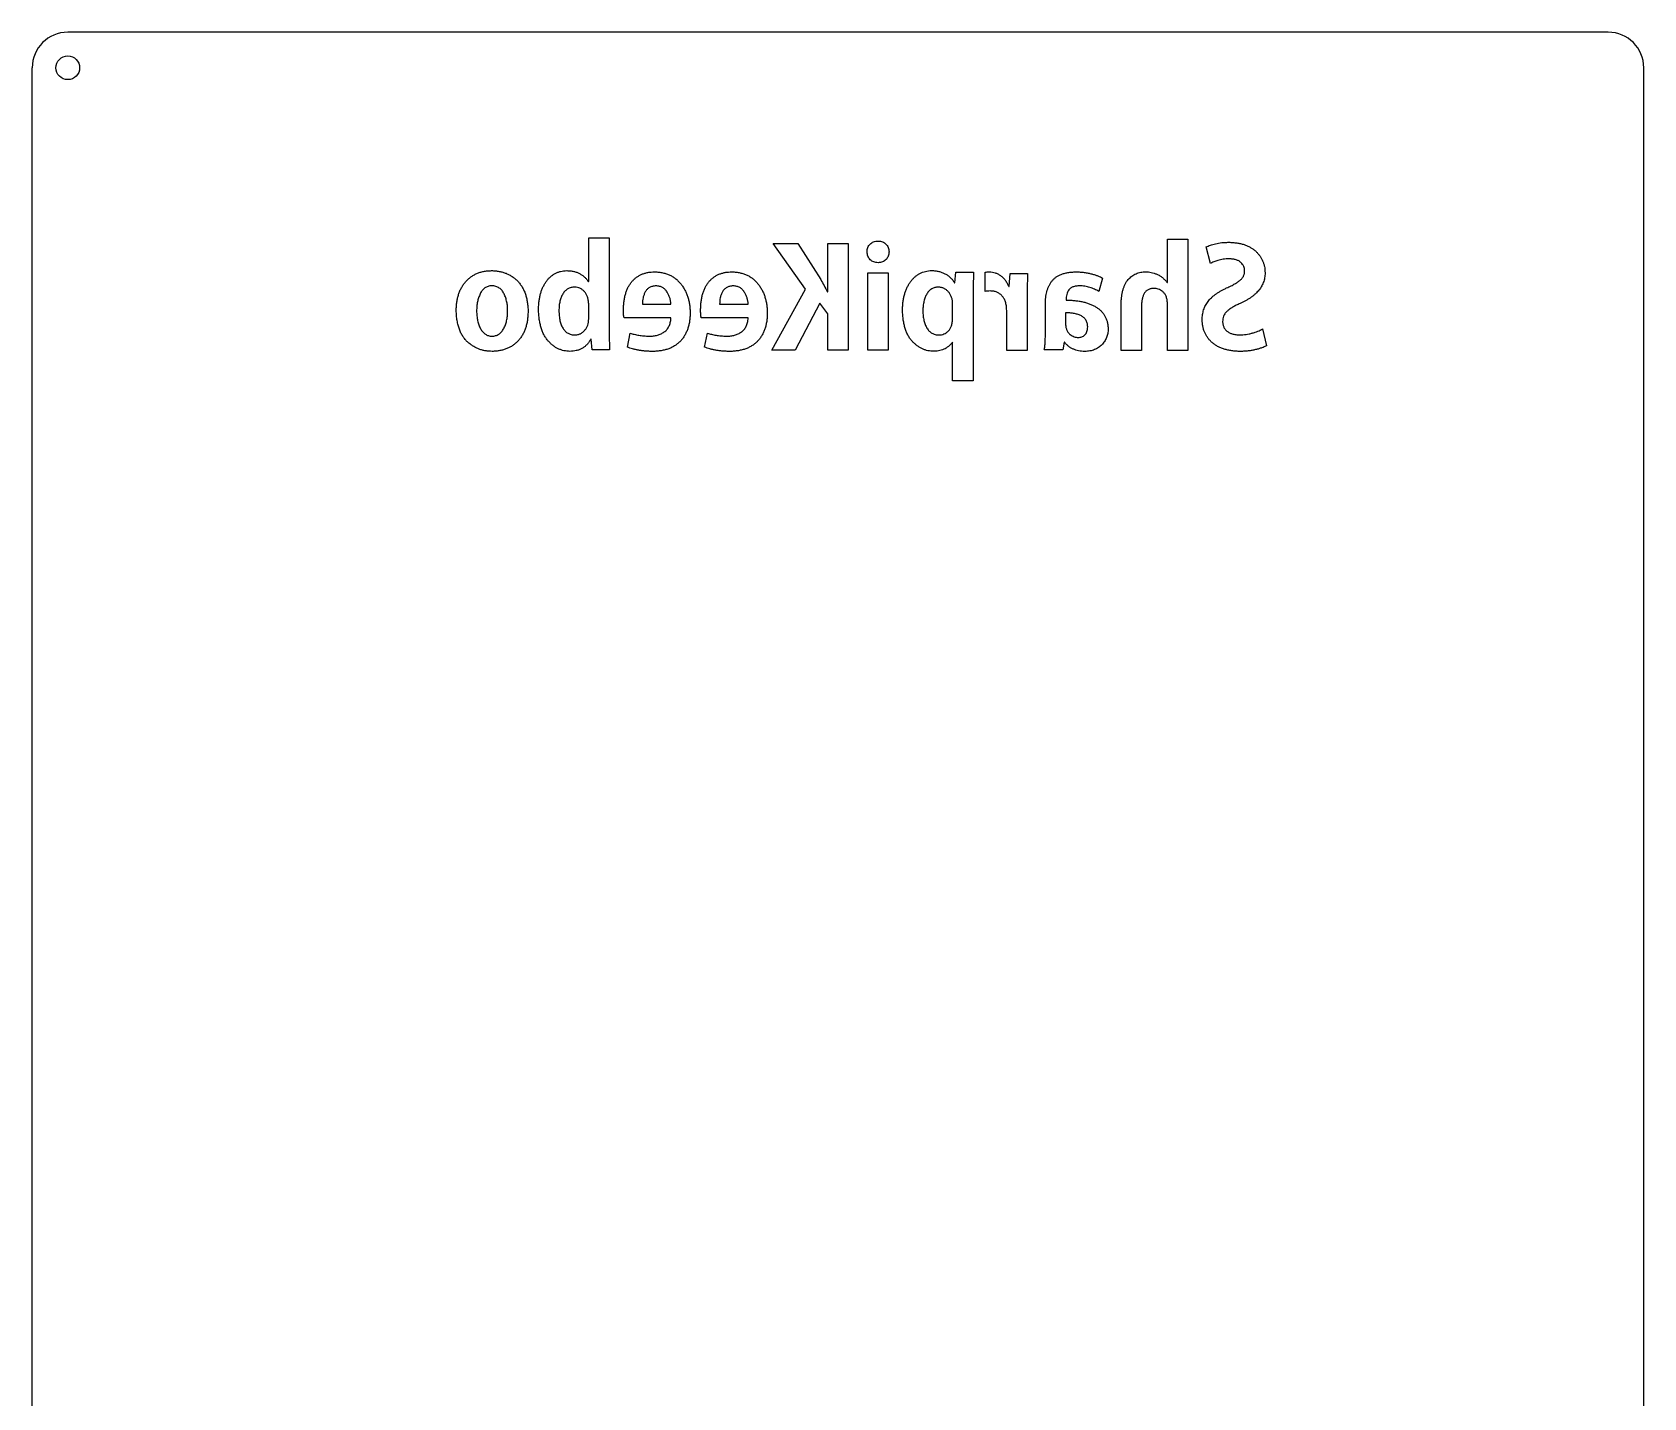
# Model space of a CAD drawing. Header units: millimetres. Extents: x 148 to 216, y -164 to -48.
# Drawn here: x 147.6 to 215.6, y -106 to -48.4 of the extents above; entities that cross this region are included whole.
import ezdxf

# ---------------------------------------------------------------- set-up
doc = ezdxf.new("R2010")
doc.units = ezdxf.units.MM

msp = doc.modelspace()

# ---------------------------------------------------------------- linework, layer by layer
at = {"color": 7, "linetype": 'Continuous', "lineweight": 25}
for p, q in [((214.127, -48.359), (149.093, -48.359)), ((147.593, -162.175), (147.593, -49.859)), ((215.627, -162.175), (215.627, -49.859)), ((171.084, -57.047), (171.946, -57.047)), ((171.084, -58.889), (171.084, -57.047)), ((171.946, -57.047), (171.946, -60.829)), ((195.518, -57.098), (196.38, -57.098)), ((195.518, -58.929), (195.518, -57.098)), ((196.38, -57.098), (196.38, -61.797)), ((178.879, -57.282), (179.911, -57.282)), ((180.239, -59.207), (178.879, -57.282)), ((179.911, -57.282), (180.879, -58.803)), ((181.183, -57.282), (182.045, -57.282)), ((181.183, -59.318), (181.183, -57.282)), ((182.045, -57.282), (182.045, -61.782)), ((182.838, -57.632), (182.837, -57.631)), ((197.332, -58.122), (197.152, -57.426)), ((166.978, -58.425), (166.978, -58.425)), ((186.544, -58.939), (186.584, -58.493)), ((186.584, -58.493), (187.336, -58.493)), ((187.816, -59.302), (187.816, -58.494)), ((171.073, -58.89), (171.084, -58.889)), ((182.867, -61.784), (182.867, -58.518)), ((182.867, -58.518), (183.729, -58.518)), ((183.729, -58.518), (183.729, -61.784)), ((186.533, -58.939), (186.544, -58.939)), ((188.818, -59.101), (188.842, -59.101)), ((188.842, -59.101), (188.877, -58.545)), ((188.877, -58.545), (189.616, -58.545)), ((192.782, -58.741), (192.615, -59.304)), ((195.506, -58.929), (195.518, -58.929)), ((171.084, -60.465), (171.084, -59.823)), ((173.356, -59.834), (174.559, -59.834)), ((176.614, -59.834), (177.817, -59.834)), ((178.814, -61.782), (180.239, -59.207)), ((180.849, -59.792), (179.805, -61.782)), ((181.183, -60.243), (180.849, -59.792)), ((181.166, -59.319), (181.183, -59.318)), ((186.45, -60.44), (186.45, -59.83)), ((187.313, -59.561), (187.312, -63.074)), ((189.594, -59.549), (189.593, -61.794)), ((190.366, -61.028), (190.365, -59.84)), ((193.564, -61.797), (193.564, -59.844)), ((195.518, -61.797), (195.518, -59.815)), ((166.354, -60.124), (166.353, -60.123)), ((174.559, -60.425), (172.576, -60.424)), ((177.817, -60.425), (175.833, -60.424)), ((181.183, -61.782), (181.183, -60.243)), ((188.731, -61.794), (188.731, -60.105)), ((191.218, -60.208), (191.217, -60.679)), ((194.426, -59.914), (194.426, -61.797)), ((172.717, -61.65), (172.839, -61.059)), ((175.975, -61.65), (176.097, -61.059)), ((199.529, -60.883), (199.697, -61.594)), ((171.195, -61.316), (171.177, -61.316)), ((171.235, -61.768), (171.195, -61.316)), ((171.97, -61.768), (171.235, -61.768)), ((179.805, -61.782), (178.814, -61.782)), ((182.045, -61.782), (181.183, -61.782)), ((183.729, -61.784), (182.867, -61.784)), ((186.45, -61.445), (186.439, -61.445)), ((186.45, -63.074), (186.45, -61.445)), ((189.593, -61.794), (188.731, -61.794)), ((191.104, -61.775), (190.318, -61.775)), ((191.158, -61.452), (191.104, -61.775)), ((191.176, -61.452), (191.158, -61.452)), ((194.426, -61.797), (193.564, -61.797)), ((196.38, -61.797), (195.518, -61.797)), ((187.312, -63.074), (186.45, -63.074))]:
    msp.add_line(p, q, dxfattribs=at)
msp.add_circle((149.093, -49.859), 0.5, dxfattribs=at)
for centre, start, end in [((149.093, -49.859), 90, 180), ((214.127, -49.859), 0, 90)]:
    msp.add_arc(centre, 1.5, start, end, dxfattribs=at)
for points, knots in [([(182.837, -57.631), (182.84, -57.599), (182.844, -57.536), (182.868, -57.447), (182.908, -57.368), (182.964, -57.301), (183.032, -57.245), (183.113, -57.205), (183.205, -57.18), (183.27, -57.176), (183.304, -57.174)], [0, 0, 0, 0, 0.132857, 0.256572, 0.375284, 0.49386, 0.613333, 0.734109, 0.861484, 1, 1, 1, 1]), ([(183.304, -58.09), (183.271, -58.089), (183.208, -58.086), (183.118, -58.061), (183.038, -58.021), (182.968, -57.968), (182.912, -57.9), (182.869, -57.821), (182.845, -57.73), (182.84, -57.666), (182.838, -57.632)], [0, 0, 0, 0, 0.133722, 0.258489, 0.377643, 0.497433, 0.616684, 0.736412, 0.8626, 1, 1, 1, 1]), ([(183.304, -57.174), (183.336, -57.176), (183.399, -57.18), (183.489, -57.205), (183.568, -57.245), (183.636, -57.301), (183.692, -57.369), (183.734, -57.447), (183.759, -57.537), (183.762, -57.6), (183.764, -57.632)], [0, 0, 0, 0, 0.134859, 0.259772, 0.380372, 0.500701, 0.620126, 0.740228, 0.865141, 1, 1, 1, 1]), ([(183.764, -57.632), (183.762, -57.664), (183.759, -57.726), (183.733, -57.814), (183.694, -57.893), (183.639, -57.961), (183.571, -58.017), (183.491, -58.059), (183.401, -58.084), (183.337, -58.088), (183.304, -58.09)], [0, 0, 0, 0, 0.1314617, 0.2553346, 0.3744452, 0.4941216, 0.6152712, 0.7364884, 0.8626101, 1, 1, 1, 1]), ([(197.152, -57.426), (197.18, -57.414), (197.238, -57.387), (197.332, -57.35), (197.438, -57.319), (197.552, -57.287), (197.677, -57.262), (197.812, -57.242), (197.956, -57.232), (198.056, -57.23), (198.107, -57.228)], [0, 0, 0, 0, 0.093885, 0.195827, 0.307768, 0.428363, 0.557859, 0.696526, 0.843687, 1, 1, 1, 1]), ([(198.107, -57.228), (198.166, -57.23), (198.28, -57.234), (198.447, -57.253), (198.603, -57.283), (198.749, -57.323), (198.886, -57.374), (199.012, -57.436), (199.128, -57.509), (199.233, -57.594), (199.328, -57.686), (199.409, -57.786), (199.48, -57.891), (199.537, -58.004), (199.581, -58.123), (199.613, -58.249), (199.634, -58.381), (199.637, -58.472), (199.639, -58.518)], [0, 0, 0, 0, 0.07856, 0.152966, 0.223255, 0.290622, 0.355088, 0.417344, 0.478048, 0.537908, 0.596598, 0.653693, 0.709776, 0.765622, 0.821963, 0.879242, 0.938414, 1, 1, 1, 1]), ([(165.492, -60.106), (165.494, -60.044), (165.497, -59.924), (165.517, -59.748), (165.548, -59.582), (165.591, -59.425), (165.647, -59.277), (165.715, -59.139), (165.795, -59.011), (165.887, -58.892), (165.989, -58.785), (166.102, -58.691), (166.224, -58.611), (166.356, -58.546), (166.498, -58.493), (166.65, -58.457), (166.811, -58.432), (166.922, -58.428), (166.978, -58.425)], [0, 0, 0, 0, 0.073261, 0.14286, 0.209835, 0.273946, 0.336119, 0.396786, 0.456509, 0.515879, 0.574536, 0.632231, 0.689508, 0.747621, 0.807004, 0.86857, 0.932724, 1, 1, 1, 1]), ([(166.978, -58.425), (167.034, -58.427), (167.144, -58.43), (167.304, -58.452), (167.455, -58.488), (167.599, -58.536), (167.734, -58.6), (167.862, -58.677), (167.981, -58.768), (168.091, -58.872), (168.191, -58.989), (168.279, -59.119), (168.353, -59.261), (168.414, -59.415), (168.463, -59.581), (168.496, -59.759), (168.52, -59.949), (168.524, -60.08), (168.526, -60.147)], [0, 0, 0, 0, 0.064221, 0.125903, 0.185341, 0.242998, 0.300133, 0.356706, 0.413776, 0.47194, 0.53074, 0.590413, 0.651323, 0.714631, 0.780346, 0.849566, 0.922892, 1, 1, 1, 1]), ([(168.967, -60.071), (168.969, -60.01), (168.972, -59.892), (168.988, -59.72), (169.014, -59.557), (169.05, -59.403), (169.095, -59.259), (169.151, -59.124), (169.217, -58.998), (169.291, -58.882), (169.374, -58.777), (169.465, -58.686), (169.563, -58.608), (169.668, -58.543), (169.781, -58.494), (169.901, -58.456), (170.028, -58.433), (170.115, -58.428), (170.159, -58.426)], [0, 0, 0, 0, 0.080082, 0.155954, 0.228683, 0.297803, 0.364505, 0.428883, 0.490939, 0.551829, 0.61064, 0.667227, 0.722067, 0.77594, 0.830008, 0.884887, 0.941145, 1, 1, 1, 1]), ([(170.159, -58.426), (170.21, -58.428), (170.308, -58.431), (170.45, -58.454), (170.582, -58.493), (170.703, -58.547), (170.812, -58.614), (170.911, -58.694), (170.999, -58.785), (171.048, -58.855), (171.073, -58.89)], [0, 0, 0, 0, 0.14215, 0.2755, 0.402937, 0.525387, 0.645327, 0.762098, 0.88043, 1, 1, 1, 1]), ([(172.553, -60.087), (172.554, -60.022), (172.557, -59.898), (172.575, -59.717), (172.603, -59.547), (172.643, -59.391), (172.693, -59.245), (172.754, -59.112), (172.826, -58.992), (172.909, -58.884), (173.001, -58.788), (173.101, -58.704), (173.211, -58.635), (173.327, -58.576), (173.453, -58.533), (173.586, -58.5), (173.727, -58.481), (173.824, -58.479), (173.874, -58.477)], [0, 0, 0, 0, 0.081666, 0.158619, 0.231204, 0.299484, 0.364182, 0.425956, 0.48515, 0.542606, 0.598547, 0.653696, 0.708351, 0.76302, 0.819081, 0.87681, 0.937015, 1, 1, 1, 1]), ([(173.874, -58.477), (173.932, -58.48), (174.047, -58.486), (174.214, -58.514), (174.37, -58.556), (174.515, -58.613), (174.649, -58.686), (174.773, -58.773), (174.884, -58.876), (174.985, -58.992), (175.074, -59.119), (175.151, -59.255), (175.219, -59.397), (175.271, -59.547), (175.314, -59.703), (175.344, -59.867), (175.364, -60.037), (175.366, -60.153), (175.368, -60.212)], [0, 0, 0, 0, 0.068889, 0.134166, 0.196834, 0.257195, 0.316171, 0.374464, 0.43315, 0.493095, 0.55377, 0.614287, 0.675174, 0.736926, 0.799913, 0.864443, 0.930909, 1, 1, 1, 1]), ([(175.81, -60.087), (175.812, -60.022), (175.815, -59.898), (175.833, -59.717), (175.861, -59.547), (175.901, -59.391), (175.951, -59.245), (176.012, -59.112), (176.084, -58.992), (176.167, -58.884), (176.259, -58.788), (176.359, -58.704), (176.469, -58.635), (176.585, -58.576), (176.71, -58.533), (176.844, -58.5), (176.985, -58.481), (177.082, -58.479), (177.131, -58.477)], [0, 0, 0, 0, 0.081666, 0.158619, 0.231204, 0.299484, 0.364182, 0.425956, 0.48515, 0.542606, 0.598547, 0.653696, 0.708351, 0.76302, 0.819081, 0.87681, 0.937015, 1, 1, 1, 1]), ([(177.131, -58.477), (177.19, -58.48), (177.305, -58.486), (177.472, -58.514), (177.628, -58.556), (177.773, -58.613), (177.907, -58.686), (178.031, -58.773), (178.142, -58.876), (178.243, -58.992), (178.332, -59.119), (178.409, -59.255), (178.476, -59.397), (178.529, -59.547), (178.572, -59.703), (178.602, -59.867), (178.621, -60.037), (178.624, -60.153), (178.625, -60.212)], [0, 0, 0, 0, 0.068889, 0.134166, 0.196834, 0.257195, 0.316171, 0.374464, 0.43315, 0.493095, 0.55377, 0.614287, 0.675174, 0.736926, 0.799913, 0.864443, 0.930909, 1, 1, 1, 1]), ([(184.334, -60.093), (184.335, -60.031), (184.339, -59.911), (184.357, -59.734), (184.385, -59.568), (184.423, -59.411), (184.471, -59.265), (184.529, -59.127), (184.599, -59), (184.678, -58.883), (184.765, -58.777), (184.86, -58.685), (184.96, -58.606), (185.068, -58.541), (185.181, -58.49), (185.302, -58.454), (185.429, -58.429), (185.516, -58.425), (185.56, -58.423)], [0, 0, 0, 0, 0.080485, 0.156885, 0.22987, 0.299426, 0.365962, 0.430282, 0.493055, 0.554162, 0.613354, 0.670222, 0.725165, 0.779197, 0.832775, 0.886904, 0.942575, 1, 1, 1, 1]), ([(185.56, -58.423), (185.613, -58.425), (185.714, -58.429), (185.862, -58.454), (185.999, -58.496), (186.128, -58.552), (186.244, -58.626), (186.352, -58.714), (186.45, -58.818), (186.505, -58.898), (186.533, -58.939)], [0, 0, 0, 0, 0.135869, 0.265291, 0.389339, 0.50946, 0.628691, 0.748649, 0.871725, 1, 1, 1, 1]), ([(187.336, -58.493), (187.333, -58.571), (187.326, -58.733), (187.319, -58.988), (187.315, -59.267), (187.314, -59.46), (187.313, -59.561)], [0, 0, 0, 0, 0.218109, 0.456537, 0.71795, 1, 1, 1, 1]), ([(187.816, -58.494), (187.846, -58.488), (187.91, -58.477), (187.975, -58.477), (188.01, -58.477)], [0, 0, 0, 0, 0.45932, 1, 1, 1, 1]), ([(188.01, -58.477), (188.049, -58.479), (188.129, -58.484), (188.247, -58.514), (188.362, -58.564), (188.476, -58.632), (188.582, -58.72), (188.675, -58.83), (188.757, -58.957), (188.797, -59.052), (188.818, -59.101)], [0, 0, 0, 0, 0.1091281, 0.2195381, 0.334466, 0.4569397, 0.5841283, 0.7144436, 0.8526625, 1, 1, 1, 1]), ([(190.365, -59.84), (190.365, -59.794), (190.365, -59.702), (190.375, -59.567), (190.395, -59.438), (190.422, -59.314), (190.461, -59.197), (190.507, -59.085), (190.564, -58.979), (190.628, -58.879), (190.706, -58.787), (190.799, -58.706), (190.906, -58.638), (191.028, -58.582), (191.164, -58.537), (191.314, -58.505), (191.479, -58.484), (191.593, -58.479), (191.653, -58.477)], [0, 0, 0, 0, 0.064871, 0.127709, 0.188293, 0.246897, 0.304099, 0.36009, 0.415448, 0.470976, 0.526331, 0.582755, 0.641241, 0.702951, 0.769001, 0.840043, 0.917128, 1, 1, 1, 1]), ([(191.653, -58.477), (191.714, -58.479), (191.833, -58.482), (192.006, -58.499), (192.169, -58.525), (192.319, -58.561), (192.456, -58.602), (192.579, -58.645), (192.687, -58.69), (192.752, -58.725), (192.782, -58.741)], [0, 0, 0, 0, 0.156613, 0.305132, 0.445335, 0.577849, 0.701173, 0.811861, 0.911853, 1, 1, 1, 1]), ([(193.564, -59.844), (193.566, -59.787), (193.569, -59.676), (193.584, -59.515), (193.609, -59.367), (193.641, -59.23), (193.683, -59.105), (193.734, -58.992), (193.793, -58.891), (193.862, -58.802), (193.936, -58.724), (194.018, -58.658), (194.102, -58.601), (194.192, -58.554), (194.288, -58.52), (194.388, -58.494), (194.494, -58.479), (194.565, -58.478), (194.602, -58.477)], [0, 0, 0, 0, 0.088897, 0.171527, 0.249138, 0.321616, 0.388996, 0.452435, 0.512841, 0.570248, 0.625634, 0.679414, 0.732078, 0.783737, 0.83592, 0.88919, 0.943517, 1, 1, 1, 1]), ([(194.602, -58.477), (194.64, -58.478), (194.717, -58.48), (194.834, -58.5), (194.954, -58.531), (195.075, -58.577), (195.194, -58.637), (195.307, -58.717), (195.413, -58.814), (195.475, -58.89), (195.506, -58.929)], [0, 0, 0, 0, 0.108505, 0.220748, 0.338669, 0.462319, 0.589668, 0.720287, 0.856543, 1, 1, 1, 1]), ([(198.124, -57.927), (198.08, -57.929), (197.994, -57.932), (197.871, -57.944), (197.757, -57.964), (197.652, -57.992), (197.558, -58.024), (197.473, -58.054), (197.399, -58.087), (197.354, -58.11), (197.332, -58.122)], [0, 0, 0, 0, 0.160971, 0.311238, 0.451567, 0.582579, 0.704169, 0.814081, 0.911944, 1, 1, 1, 1]), ([(198.014, -59.157), (198.047, -59.142), (198.11, -59.113), (198.201, -59.069), (198.284, -59.026), (198.361, -58.983), (198.431, -58.942), (198.493, -58.9), (198.549, -58.861), (198.598, -58.821), (198.642, -58.781), (198.678, -58.739), (198.709, -58.693), (198.735, -58.645), (198.754, -58.595), (198.767, -58.542), (198.776, -58.487), (198.776, -58.449), (198.776, -58.43)], [0, 0, 0, 0, 0.095893, 0.185986, 0.26965, 0.347619, 0.41996, 0.487172, 0.548532, 0.604001, 0.655968, 0.70591, 0.75443, 0.80321, 0.850187, 0.898678, 0.948481, 1, 1, 1, 1]), ([(198.776, -58.43), (198.775, -58.398), (198.771, -58.334), (198.741, -58.242), (198.69, -58.156), (198.632, -58.093), (198.577, -58.046), (198.528, -58.016), (198.474, -57.989), (198.415, -57.969), (198.35, -57.951), (198.279, -57.938), (198.203, -57.931), (198.151, -57.929), (198.124, -57.927)], [0, 0, 0, 0, 0.104401, 0.206765, 0.312273, 0.424914, 0.484372, 0.546366, 0.610931, 0.679282, 0.751786, 0.829346, 0.911603, 1, 1, 1, 1]), ([(166.996, -59.064), (166.969, -59.067), (166.915, -59.071), (166.839, -59.091), (166.768, -59.118), (166.702, -59.156), (166.644, -59.204), (166.59, -59.261), (166.543, -59.327), (166.489, -59.429), (166.434, -59.567), (166.385, -59.744), (166.358, -59.931), (166.355, -60.059), (166.354, -60.124)], [0, 0, 0, 0, 0.060315, 0.116958, 0.172144, 0.226402, 0.281307, 0.337255, 0.396581, 0.458513, 0.588505, 0.7204, 0.857144, 1, 1, 1, 1]), ([(167.663, -60.129), (167.662, -60.065), (167.66, -59.938), (167.632, -59.753), (167.585, -59.576), (167.53, -59.437), (167.476, -59.333), (167.427, -59.266), (167.372, -59.207), (167.31, -59.159), (167.241, -59.12), (167.165, -59.091), (167.083, -59.071), (167.026, -59.067), (166.996, -59.064)], [0, 0, 0, 0, 0.137826, 0.271502, 0.400857, 0.529626, 0.591796, 0.650898, 0.707551, 0.763741, 0.819427, 0.876662, 0.936553, 1, 1, 1, 1]), ([(170.495, -59.118), (170.468, -59.119), (170.415, -59.122), (170.339, -59.139), (170.267, -59.161), (170.201, -59.193), (170.141, -59.234), (170.085, -59.282), (170.036, -59.34), (169.992, -59.406), (169.953, -59.477), (169.921, -59.554), (169.891, -59.635), (169.869, -59.722), (169.851, -59.813), (169.838, -59.908), (169.83, -60.008), (169.83, -60.077), (169.829, -60.112)], [0, 0, 0, 0, 0.061005, 0.118507, 0.174382, 0.228759, 0.282153, 0.336901, 0.39302, 0.451859, 0.513064, 0.57518, 0.639077, 0.705896, 0.774949, 0.846508, 0.921451, 1, 1, 1, 1]), ([(171.084, -59.823), (171.083, -59.797), (171.08, -59.746), (171.071, -59.672), (171.055, -59.601), (171.035, -59.535), (171.011, -59.472), (170.98, -59.414), (170.944, -59.361), (170.89, -59.296), (170.816, -59.228), (170.717, -59.165), (170.608, -59.127), (170.533, -59.121), (170.495, -59.118)], [0, 0, 0, 0, 0.077248, 0.150329, 0.221107, 0.289118, 0.354579, 0.418701, 0.481801, 0.544543, 0.665463, 0.778095, 0.888259, 1, 1, 1, 1]), ([(173.928, -59.068), (173.902, -59.07), (173.851, -59.074), (173.779, -59.087), (173.712, -59.108), (173.652, -59.138), (173.598, -59.172), (173.55, -59.215), (173.508, -59.265), (173.462, -59.34), (173.418, -59.441), (173.377, -59.568), (173.357, -59.7), (173.356, -59.789), (173.356, -59.834)], [0, 0, 0, 0, 0.072814, 0.140944, 0.205463, 0.266761, 0.32597, 0.385104, 0.444912, 0.506115, 0.629845, 0.751925, 0.874695, 1, 1, 1, 1]), ([(174.559, -59.834), (174.555, -59.79), (174.546, -59.703), (174.513, -59.574), (174.462, -59.449), (174.408, -59.347), (174.356, -59.27), (174.311, -59.219), (174.26, -59.176), (174.203, -59.14), (174.142, -59.111), (174.075, -59.089), (174.003, -59.073), (173.953, -59.07), (173.928, -59.068)], [0, 0, 0, 0, 0.119502, 0.240191, 0.362966, 0.490585, 0.554657, 0.61613, 0.677166, 0.737803, 0.79882, 0.862548, 0.929893, 1, 1, 1, 1]), ([(177.186, -59.068), (177.16, -59.07), (177.109, -59.074), (177.036, -59.087), (176.97, -59.108), (176.91, -59.138), (176.855, -59.172), (176.808, -59.215), (176.766, -59.265), (176.72, -59.34), (176.676, -59.441), (176.635, -59.568), (176.615, -59.7), (176.614, -59.789), (176.614, -59.834)], [0, 0, 0, 0, 0.072814, 0.140944, 0.205463, 0.266761, 0.32597, 0.385104, 0.444912, 0.506115, 0.629845, 0.751925, 0.874695, 1, 1, 1, 1]), ([(177.817, -59.834), (177.813, -59.79), (177.804, -59.703), (177.771, -59.574), (177.72, -59.449), (177.666, -59.347), (177.614, -59.27), (177.569, -59.219), (177.518, -59.176), (177.461, -59.14), (177.4, -59.111), (177.333, -59.089), (177.261, -59.073), (177.211, -59.07), (177.186, -59.068)], [0, 0, 0, 0, 0.119502, 0.240191, 0.362966, 0.490585, 0.554657, 0.61613, 0.677166, 0.737803, 0.79882, 0.862548, 0.929893, 1, 1, 1, 1]), ([(180.879, -58.803), (180.927, -58.888), (181.023, -59.06), (181.119, -59.232), (181.166, -59.319)], [0, 0, 0, 0, 0.497171, 1, 1, 1, 1]), ([(185.85, -59.121), (185.824, -59.123), (185.773, -59.125), (185.698, -59.14), (185.629, -59.163), (185.565, -59.194), (185.506, -59.235), (185.451, -59.283), (185.404, -59.34), (185.359, -59.405), (185.321, -59.476), (185.288, -59.553), (185.258, -59.635), (185.236, -59.723), (185.217, -59.815), (185.205, -59.913), (185.197, -60.016), (185.196, -60.087), (185.196, -60.123)], [0, 0, 0, 0, 0.058492, 0.114688, 0.168816, 0.221833, 0.274759, 0.328195, 0.383961, 0.442339, 0.503052, 0.565234, 0.630395, 0.697898, 0.768391, 0.841913, 0.918832, 1, 1, 1, 1]), ([(186.45, -59.83), (186.448, -59.781), (186.443, -59.688), (186.407, -59.554), (186.354, -59.433), (186.292, -59.344), (186.234, -59.281), (186.188, -59.24), (186.138, -59.206), (186.086, -59.175), (186.03, -59.153), (185.973, -59.136), (185.912, -59.125), (185.871, -59.122), (185.85, -59.121)], [0, 0, 0, 0, 0.140561, 0.272405, 0.399602, 0.525036, 0.586814, 0.646939, 0.705439, 0.763363, 0.821023, 0.879402, 0.938852, 1, 1, 1, 1]), ([(189.616, -58.545), (189.614, -58.619), (189.608, -58.772), (189.602, -58.967), (189.597, -59.132), (189.596, -59.265), (189.593, -59.405), (189.594, -59.5), (189.594, -59.549)], [0, 0, 0, 0, 0.220701, 0.457429, 0.582538, 0.715217, 0.853811, 1, 1, 1, 1]), ([(191.814, -59.068), (191.787, -59.068), (191.734, -59.07), (191.659, -59.079), (191.591, -59.092), (191.529, -59.112), (191.474, -59.135), (191.427, -59.165), (191.385, -59.2), (191.341, -59.254), (191.296, -59.33), (191.261, -59.434), (191.24, -59.549), (191.24, -59.629), (191.241, -59.671)], [0, 0, 0, 0, 0.0846252, 0.1636082, 0.2354634, 0.3020342, 0.3635606, 0.4217233, 0.4760805, 0.5304377, 0.6385941, 0.7505703, 0.8696017, 1, 1, 1, 1]), ([(192.615, -59.304), (192.588, -59.286), (192.532, -59.251), (192.441, -59.208), (192.345, -59.167), (192.244, -59.133), (192.139, -59.105), (192.033, -59.083), (191.924, -59.071), (191.851, -59.069), (191.814, -59.068)], [0, 0, 0, 0, 0.115145, 0.23489, 0.356695, 0.483865, 0.612544, 0.741363, 0.869494, 1, 1, 1, 1]), ([(194.948, -59.176), (194.925, -59.178), (194.88, -59.18), (194.816, -59.191), (194.757, -59.208), (194.702, -59.231), (194.654, -59.262), (194.61, -59.298), (194.572, -59.34), (194.528, -59.407), (194.485, -59.501), (194.449, -59.626), (194.429, -59.766), (194.427, -59.863), (194.426, -59.914)], [0, 0, 0, 0, 0.068028, 0.131008, 0.190448, 0.248248, 0.302888, 0.357552, 0.41321, 0.469891, 0.588705, 0.714636, 0.850956, 1, 1, 1, 1]), ([(195.518, -59.815), (195.517, -59.786), (195.514, -59.73), (195.502, -59.651), (195.485, -59.577), (195.462, -59.511), (195.434, -59.451), (195.401, -59.398), (195.363, -59.351), (195.304, -59.301), (195.229, -59.25), (195.135, -59.206), (195.042, -59.178), (194.979, -59.177), (194.948, -59.176)], [0, 0, 0, 0, 0.089912, 0.173964, 0.252052, 0.325053, 0.393496, 0.458275, 0.520443, 0.581844, 0.697867, 0.804298, 0.904283, 1, 1, 1, 1]), ([(196.985, -60.499), (196.986, -60.462), (196.987, -60.39), (196.998, -60.284), (197.018, -60.182), (197.044, -60.083), (197.08, -59.988), (197.122, -59.896), (197.174, -59.809), (197.232, -59.724), (197.3, -59.644), (197.376, -59.565), (197.461, -59.49), (197.555, -59.418), (197.656, -59.347), (197.768, -59.28), (197.888, -59.217), (197.971, -59.177), (198.014, -59.157)], [0, 0, 0, 0, 0.060725, 0.119857, 0.177346, 0.233841, 0.290122, 0.345692, 0.401778, 0.458556, 0.51669, 0.576918, 0.639905, 0.705313, 0.773964, 0.845942, 0.921086, 1, 1, 1, 1]), ([(199.639, -58.518), (199.638, -58.554), (199.635, -58.626), (199.62, -58.731), (199.598, -58.833), (199.565, -58.932), (199.523, -59.026), (199.474, -59.117), (199.415, -59.204), (199.347, -59.287), (199.271, -59.367), (199.189, -59.443), (199.1, -59.516), (199.004, -59.585), (198.901, -59.653), (198.791, -59.714), (198.674, -59.776), (198.593, -59.812), (198.551, -59.83)], [0, 0, 0, 0, 0.060046, 0.118671, 0.176285, 0.233017, 0.28985, 0.34686, 0.404542, 0.463799, 0.524433, 0.585752, 0.649326, 0.714723, 0.782411, 0.852478, 0.924755, 1, 1, 1, 1]), ([(188.04, -59.285), (187.999, -59.285), (187.925, -59.286), (187.851, -59.297), (187.816, -59.302)], [0, 0, 0, 0, 0.538183, 1, 1, 1, 1]), ([(188.731, -60.105), (188.73, -60.071), (188.728, -60.006), (188.718, -59.912), (188.702, -59.824), (188.68, -59.743), (188.652, -59.669), (188.62, -59.601), (188.579, -59.54), (188.534, -59.485), (188.484, -59.438), (188.431, -59.397), (188.374, -59.362), (188.314, -59.333), (188.25, -59.311), (188.183, -59.296), (188.112, -59.286), (188.064, -59.285), (188.04, -59.285)], [0, 0, 0, 0, 0.083062, 0.161121, 0.23435, 0.303213, 0.368268, 0.430494, 0.490025, 0.548123, 0.604996, 0.659817, 0.714735, 0.769144, 0.824643, 0.881292, 0.939137, 1, 1, 1, 1]), ([(191.241, -59.671), (191.304, -59.672), (191.428, -59.673), (191.61, -59.687), (191.782, -59.709), (191.946, -59.741), (192.1, -59.783), (192.245, -59.833), (192.382, -59.894), (192.509, -59.962), (192.625, -60.041), (192.726, -60.131), (192.812, -60.232), (192.882, -60.343), (192.939, -60.464), (192.98, -60.595), (193.007, -60.737), (193.012, -60.835), (193.015, -60.886)], [0, 0, 0, 0, 0.0786236, 0.1539281, 0.2257902, 0.294472, 0.3602731, 0.4237501, 0.4851756, 0.5451638, 0.602979, 0.6586401, 0.7126496, 0.7667729, 0.8214035, 0.8781133, 0.9373715, 1, 1, 1, 1]), ([(198.551, -59.83), (198.494, -59.856), (198.386, -59.905), (198.239, -59.987), (198.115, -60.069), (198.016, -60.155), (197.938, -60.246), (197.885, -60.346), (197.851, -60.455), (197.849, -60.531), (197.847, -60.569)], [0, 0, 0, 0, 0.174208, 0.327933, 0.463869, 0.582215, 0.689132, 0.79178, 0.893516, 1, 1, 1, 1]), ([(167.015, -61.834), (166.967, -61.833), (166.872, -61.832), (166.732, -61.815), (166.595, -61.784), (166.462, -61.742), (166.334, -61.685), (166.21, -61.615), (166.088, -61.533), (165.972, -61.439), (165.863, -61.329), (165.769, -61.202), (165.688, -61.059), (165.621, -60.9), (165.568, -60.724), (165.529, -60.532), (165.501, -60.325), (165.495, -60.181), (165.492, -60.106)], [0, 0, 0, 0, 0.055261, 0.109585, 0.163187, 0.21673, 0.270293, 0.325309, 0.381332, 0.439168, 0.498335, 0.558801, 0.621882, 0.687932, 0.75834, 0.833467, 0.9139, 1, 1, 1, 1]), ([(166.353, -60.123), (166.354, -60.16), (166.355, -60.232), (166.364, -60.338), (166.377, -60.439), (166.394, -60.536), (166.418, -60.628), (166.447, -60.716), (166.48, -60.799), (166.519, -60.877), (166.562, -60.948), (166.611, -61.011), (166.664, -61.066), (166.722, -61.11), (166.785, -61.145), (166.854, -61.172), (166.926, -61.189), (166.977, -61.193), (167.002, -61.195)], [0, 0, 0, 0, 0.0801952, 0.156328, 0.2297308, 0.3000695, 0.3689419, 0.4353221, 0.4998715, 0.5628201, 0.62328, 0.6804443, 0.7345386, 0.7869271, 0.8387006, 0.8912069, 0.9446464, 1, 1, 1, 1]), ([(167.002, -61.195), (167.029, -61.193), (167.08, -61.189), (167.155, -61.173), (167.225, -61.146), (167.289, -61.111), (167.349, -61.068), (167.404, -61.014), (167.453, -60.952), (167.497, -60.88), (167.535, -60.802), (167.57, -60.72), (167.599, -60.633), (167.621, -60.541), (167.641, -60.444), (167.654, -60.343), (167.662, -60.238), (167.663, -60.166), (167.663, -60.129)], [0, 0, 0, 0, 0.056941, 0.11121, 0.164635, 0.216725, 0.269506, 0.323809, 0.38063, 0.440836, 0.50352, 0.567698, 0.633221, 0.701656, 0.771813, 0.844987, 0.920754, 1, 1, 1, 1]), ([(168.526, -60.147), (168.524, -60.212), (168.519, -60.339), (168.498, -60.523), (168.465, -60.696), (168.418, -60.858), (168.36, -61.009), (168.288, -61.148), (168.203, -61.276), (168.107, -61.391), (167.999, -61.494), (167.884, -61.584), (167.76, -61.661), (167.627, -61.722), (167.486, -61.773), (167.336, -61.806), (167.178, -61.829), (167.07, -61.832), (167.015, -61.834)], [0, 0, 0, 0, 0.076494, 0.149058, 0.217792, 0.283501, 0.346611, 0.407527, 0.466955, 0.525907, 0.583939, 0.641221, 0.69774, 0.754957, 0.813058, 0.873091, 0.935152, 1, 1, 1, 1]), ([(170.294, -61.833), (170.251, -61.831), (170.166, -61.829), (170.04, -61.809), (169.918, -61.774), (169.801, -61.727), (169.687, -61.665), (169.579, -61.589), (169.475, -61.5), (169.375, -61.398), (169.283, -61.281), (169.202, -61.15), (169.133, -61.004), (169.076, -60.845), (169.031, -60.671), (168.997, -60.484), (168.975, -60.282), (168.97, -60.142), (168.967, -60.071)], [0, 0, 0, 0, 0.0524, 0.103961, 0.154748, 0.206018, 0.257781, 0.311451, 0.366639, 0.424823, 0.484879, 0.54717, 0.611998, 0.680822, 0.753049, 0.830366, 0.912444, 1, 1, 1, 1]), ([(169.829, -60.112), (169.83, -60.151), (169.832, -60.227), (169.838, -60.338), (169.854, -60.442), (169.871, -60.539), (169.897, -60.63), (169.924, -60.715), (169.961, -60.793), (170, -60.864), (170.045, -60.928), (170.096, -60.984), (170.151, -61.032), (170.211, -61.07), (170.275, -61.102), (170.345, -61.123), (170.418, -61.138), (170.469, -61.14), (170.495, -61.141)], [0, 0, 0, 0, 0.0853073, 0.1658278, 0.2425532, 0.3142946, 0.3827962, 0.4480611, 0.5099909, 0.5694677, 0.6262145, 0.680457, 0.7334713, 0.7848917, 0.8362971, 0.888863, 0.9430316, 1, 1, 1, 1]), ([(170.495, -61.141), (170.517, -61.14), (170.559, -61.137), (170.62, -61.127), (170.679, -61.111), (170.734, -61.089), (170.786, -61.061), (170.834, -61.026), (170.88, -60.987), (170.935, -60.927), (170.994, -60.842), (171.046, -60.726), (171.077, -60.599), (171.081, -60.511), (171.084, -60.465)], [0, 0, 0, 0, 0.064777, 0.126799, 0.187609, 0.246305, 0.305234, 0.364402, 0.424032, 0.485363, 0.609338, 0.734089, 0.862684, 1, 1, 1, 1]), ([(172.576, -60.424), (172.572, -60.4), (172.564, -60.348), (172.557, -60.267), (172.553, -60.179), (172.553, -60.118), (172.553, -60.087)], [0, 0, 0, 0, 0.219954, 0.461372, 0.722067, 1, 1, 1, 1]), ([(173.644, -61.191), (173.675, -61.191), (173.735, -61.191), (173.822, -61.183), (173.907, -61.17), (173.987, -61.15), (174.065, -61.126), (174.138, -61.094), (174.208, -61.057), (174.275, -61.015), (174.336, -60.966), (174.39, -60.91), (174.437, -60.846), (174.476, -60.775), (174.509, -60.698), (174.532, -60.613), (174.551, -60.522), (174.556, -60.458), (174.559, -60.425)], [0, 0, 0, 0, 0.0676468, 0.1336312, 0.1970213, 0.2581917, 0.3185633, 0.3783229, 0.4368496, 0.4954139, 0.5538551, 0.6115291, 0.6698095, 0.7297927, 0.7915449, 0.8573595, 0.9262848, 1, 1, 1, 1]), ([(175.368, -60.212), (175.366, -60.274), (175.364, -60.393), (175.343, -60.567), (175.311, -60.732), (175.266, -60.886), (175.21, -61.03), (175.138, -61.163), (175.056, -61.287), (174.961, -61.4), (174.854, -61.502), (174.734, -61.589), (174.603, -61.665), (174.461, -61.726), (174.308, -61.774), (174.143, -61.808), (173.967, -61.831), (173.846, -61.834), (173.784, -61.836)], [0, 0, 0, 0, 0.071566, 0.139263, 0.204092, 0.266249, 0.326164, 0.384402, 0.441897, 0.499202, 0.556321, 0.613604, 0.671774, 0.731408, 0.793634, 0.858661, 0.927419, 1, 1, 1, 1]), ([(175.833, -60.424), (175.83, -60.4), (175.822, -60.348), (175.815, -60.267), (175.811, -60.179), (175.81, -60.118), (175.81, -60.087)], [0, 0, 0, 0, 0.219954, 0.461372, 0.722067, 1, 1, 1, 1]), ([(176.902, -61.191), (176.933, -61.191), (176.992, -61.191), (177.08, -61.183), (177.165, -61.17), (177.245, -61.15), (177.323, -61.126), (177.396, -61.094), (177.466, -61.057), (177.533, -61.015), (177.594, -60.966), (177.648, -60.91), (177.695, -60.846), (177.734, -60.775), (177.767, -60.698), (177.79, -60.613), (177.809, -60.522), (177.814, -60.458), (177.817, -60.425)], [0, 0, 0, 0, 0.067647, 0.133631, 0.197021, 0.258192, 0.318563, 0.378323, 0.43685, 0.495414, 0.553855, 0.611529, 0.66981, 0.729793, 0.791545, 0.85736, 0.926285, 1, 1, 1, 1]), ([(178.625, -60.212), (178.624, -60.274), (178.622, -60.393), (178.601, -60.567), (178.569, -60.732), (178.524, -60.886), (178.468, -61.03), (178.396, -61.163), (178.314, -61.287), (178.219, -61.4), (178.112, -61.502), (177.992, -61.589), (177.861, -61.665), (177.719, -61.726), (177.566, -61.774), (177.401, -61.808), (177.225, -61.831), (177.104, -61.834), (177.041, -61.836)], [0, 0, 0, 0, 0.071566, 0.139263, 0.204092, 0.266249, 0.326164, 0.384402, 0.441897, 0.499202, 0.556321, 0.613604, 0.671774, 0.731408, 0.793634, 0.858661, 0.927419, 1, 1, 1, 1]), ([(185.661, -61.831), (185.618, -61.83), (185.534, -61.828), (185.409, -61.809), (185.289, -61.776), (185.173, -61.73), (185.06, -61.671), (184.951, -61.599), (184.847, -61.512), (184.746, -61.414), (184.652, -61.302), (184.572, -61.172), (184.502, -61.028), (184.444, -60.87), (184.398, -60.697), (184.365, -60.509), (184.342, -60.306), (184.336, -60.166), (184.334, -60.093)], [0, 0, 0, 0, 0.052064, 0.103255, 0.153886, 0.20462, 0.256262, 0.309536, 0.364716, 0.422087, 0.481928, 0.543781, 0.608597, 0.67738, 0.750211, 0.82808, 0.911127, 1, 1, 1, 1]), ([(185.196, -60.123), (185.196, -60.16), (185.197, -60.231), (185.204, -60.335), (185.218, -60.434), (185.237, -60.528), (185.261, -60.617), (185.289, -60.701), (185.324, -60.78), (185.364, -60.853), (185.408, -60.919), (185.459, -60.976), (185.514, -61.026), (185.575, -61.067), (185.641, -61.099), (185.712, -61.123), (185.788, -61.137), (185.841, -61.14), (185.868, -61.142)], [0, 0, 0, 0, 0.080191, 0.156836, 0.229609, 0.299934, 0.366868, 0.431921, 0.494516, 0.555423, 0.61403, 0.669511, 0.72365, 0.776912, 0.830003, 0.884441, 0.940752, 1, 1, 1, 1]), ([(185.868, -61.142), (185.905, -61.14), (185.979, -61.137), (186.085, -61.102), (186.184, -61.047), (186.258, -60.984), (186.312, -60.923), (186.347, -60.87), (186.377, -60.812), (186.403, -60.749), (186.422, -60.679), (186.438, -60.604), (186.446, -60.524), (186.449, -60.468), (186.45, -60.44)], [0, 0, 0, 0, 0.109174, 0.216262, 0.324359, 0.439762, 0.500346, 0.561343, 0.625198, 0.692236, 0.762117, 0.836662, 0.916031, 1, 1, 1, 1]), ([(192.152, -60.798), (192.15, -60.77), (192.147, -60.715), (192.129, -60.638), (192.106, -60.567), (192.072, -60.504), (192.031, -60.446), (191.98, -60.399), (191.923, -60.356), (191.833, -60.31), (191.711, -60.267), (191.555, -60.229), (191.39, -60.209), (191.276, -60.208), (191.218, -60.208)], [0, 0, 0, 0, 0.067686, 0.131126, 0.190124, 0.247079, 0.302646, 0.358504, 0.415022, 0.475021, 0.599104, 0.726596, 0.859695, 1, 1, 1, 1]), ([(198.603, -61.836), (198.54, -61.835), (198.417, -61.831), (198.239, -61.811), (198.072, -61.782), (197.916, -61.74), (197.771, -61.689), (197.638, -61.625), (197.516, -61.55), (197.405, -61.465), (197.308, -61.369), (197.221, -61.268), (197.15, -61.157), (197.089, -61.04), (197.044, -60.915), (197.009, -60.783), (196.99, -60.643), (196.987, -60.548), (196.985, -60.499)], [0, 0, 0, 0, 0.080052, 0.155826, 0.22724, 0.295192, 0.359975, 0.42206, 0.482286, 0.541334, 0.598913, 0.655171, 0.710387, 0.765569, 0.821404, 0.878822, 0.938222, 1, 1, 1, 1]), ([(171.946, -60.829), (171.947, -60.914), (171.948, -61.083), (171.952, -61.293), (171.957, -61.455), (171.961, -61.567), (171.965, -61.67), (171.968, -61.737), (171.97, -61.768)], [0, 0, 0, 0, 0.271937, 0.540132, 0.669287, 0.788545, 0.898783, 1, 1, 1, 1]), ([(172.839, -61.059), (172.896, -61.078), (173.014, -61.119), (173.207, -61.156), (173.419, -61.183), (173.567, -61.189), (173.644, -61.191)], [0, 0, 0, 0, 0.219261, 0.457226, 0.716999, 1, 1, 1, 1]), ([(176.097, -61.059), (176.154, -61.078), (176.272, -61.119), (176.465, -61.156), (176.677, -61.183), (176.825, -61.189), (176.902, -61.191)], [0, 0, 0, 0, 0.219261, 0.457226, 0.716999, 1, 1, 1, 1]), ([(190.318, -61.775), (190.322, -61.75), (190.331, -61.698), (190.341, -61.616), (190.35, -61.529), (190.357, -61.402), (190.365, -61.234), (190.366, -61.098), (190.366, -61.028)], [0, 0, 0, 0, 0.101758, 0.21125, 0.328367, 0.45311, 0.719309, 1, 1, 1, 1]), ([(191.217, -60.679), (191.219, -60.704), (191.223, -60.753), (191.233, -60.823), (191.25, -60.886), (191.271, -60.945), (191.298, -60.997), (191.329, -61.044), (191.366, -61.085), (191.421, -61.131), (191.493, -61.177), (191.58, -61.217), (191.665, -61.243), (191.723, -61.245), (191.75, -61.246)], [0, 0, 0, 0, 0.086994, 0.168188, 0.244099, 0.314952, 0.38187, 0.446696, 0.50972, 0.572834, 0.693821, 0.802358, 0.903915, 1, 1, 1, 1]), ([(191.75, -61.246), (191.777, -61.245), (191.829, -61.243), (191.903, -61.222), (191.972, -61.188), (192.034, -61.14), (192.086, -61.077), (192.122, -60.997), (192.146, -60.903), (192.15, -60.834), (192.152, -60.798)], [0, 0, 0, 0, 0.116586, 0.229405, 0.33954, 0.453565, 0.571689, 0.697507, 0.8394, 1, 1, 1, 1]), ([(193.015, -60.886), (193.014, -60.919), (193.012, -60.983), (192.997, -61.078), (192.976, -61.169), (192.946, -61.255), (192.91, -61.338), (192.864, -61.415), (192.81, -61.489), (192.749, -61.558), (192.681, -61.621), (192.606, -61.676), (192.524, -61.724), (192.437, -61.763), (192.343, -61.794), (192.243, -61.817), (192.137, -61.831), (192.064, -61.834), (192.026, -61.836)], [0, 0, 0, 0, 0.064208, 0.1262, 0.186402, 0.246012, 0.304158, 0.363127, 0.422056, 0.482377, 0.543024, 0.603499, 0.664458, 0.726814, 0.790792, 0.857167, 0.9269, 1, 1, 1, 1]), ([(197.847, -60.569), (197.848, -60.59), (197.848, -60.631), (197.857, -60.691), (197.871, -60.748), (197.892, -60.8), (197.917, -60.851), (197.949, -60.898), (197.987, -60.941), (198.03, -60.981), (198.079, -61.017), (198.133, -61.049), (198.192, -61.076), (198.257, -61.098), (198.327, -61.114), (198.403, -61.127), (198.484, -61.135), (198.539, -61.136), (198.568, -61.137)], [0, 0, 0, 0, 0.06061, 0.118479, 0.174256, 0.228665, 0.282833, 0.337082, 0.392206, 0.448964, 0.506908, 0.566701, 0.62969, 0.695427, 0.764502, 0.838365, 0.91646, 1, 1, 1, 1]), ([(198.568, -61.137), (198.614, -61.136), (198.704, -61.133), (198.837, -61.119), (198.968, -61.096), (199.095, -61.065), (199.216, -61.027), (199.33, -60.985), (199.433, -60.938), (199.498, -60.901), (199.529, -60.883)], [0, 0, 0, 0, 0.135306, 0.268636, 0.400728, 0.532075, 0.659537, 0.779581, 0.892993, 1, 1, 1, 1]), ([(171.177, -61.316), (171.151, -61.36), (171.1, -61.444), (171.008, -61.554), (170.908, -61.645), (170.798, -61.716), (170.681, -61.769), (170.558, -61.807), (170.428, -61.829), (170.339, -61.832), (170.294, -61.833)], [0, 0, 0, 0, 0.141423, 0.272669, 0.396344, 0.516359, 0.634986, 0.753441, 0.874757, 1, 1, 1, 1]), ([(173.784, -61.836), (173.732, -61.835), (173.631, -61.834), (173.481, -61.824), (173.336, -61.81), (173.197, -61.788), (173.065, -61.762), (172.941, -61.73), (172.825, -61.694), (172.753, -61.665), (172.717, -61.65)], [0, 0, 0, 0, 0.141781, 0.279121, 0.413036, 0.542239, 0.666112, 0.784362, 0.894709, 1, 1, 1, 1]), ([(177.041, -61.836), (176.99, -61.835), (176.889, -61.834), (176.739, -61.824), (176.594, -61.81), (176.455, -61.788), (176.323, -61.762), (176.199, -61.73), (176.083, -61.694), (176.01, -61.665), (175.975, -61.65)], [0, 0, 0, 0, 0.141781, 0.279121, 0.413036, 0.542239, 0.666112, 0.784362, 0.894709, 1, 1, 1, 1]), ([(186.439, -61.445), (186.42, -61.472), (186.382, -61.528), (186.309, -61.601), (186.225, -61.665), (186.132, -61.724), (186.027, -61.77), (185.913, -61.804), (185.79, -61.826), (185.704, -61.829), (185.661, -61.831)], [0, 0, 0, 0, 0.110089, 0.222761, 0.338993, 0.460996, 0.587277, 0.717445, 0.854426, 1, 1, 1, 1]), ([(192.026, -61.836), (191.982, -61.835), (191.896, -61.832), (191.77, -61.813), (191.65, -61.782), (191.536, -61.738), (191.431, -61.683), (191.335, -61.618), (191.249, -61.541), (191.201, -61.482), (191.176, -61.452)], [0, 0, 0, 0, 0.13619, 0.267484, 0.395397, 0.520388, 0.643238, 0.762501, 0.880553, 1, 1, 1, 1]), ([(199.697, -61.594), (199.667, -61.61), (199.604, -61.645), (199.496, -61.687), (199.373, -61.728), (199.234, -61.763), (199.085, -61.795), (198.929, -61.817), (198.768, -61.832), (198.659, -61.835), (198.603, -61.836)], [0, 0, 0, 0, 0.089949, 0.191943, 0.306549, 0.434491, 0.570906, 0.709705, 0.852839, 1, 1, 1, 1])]:
    msp.add_open_spline(points, degree=3, knots=knots, dxfattribs=at)

doc.saveas('drawing.dxf')
